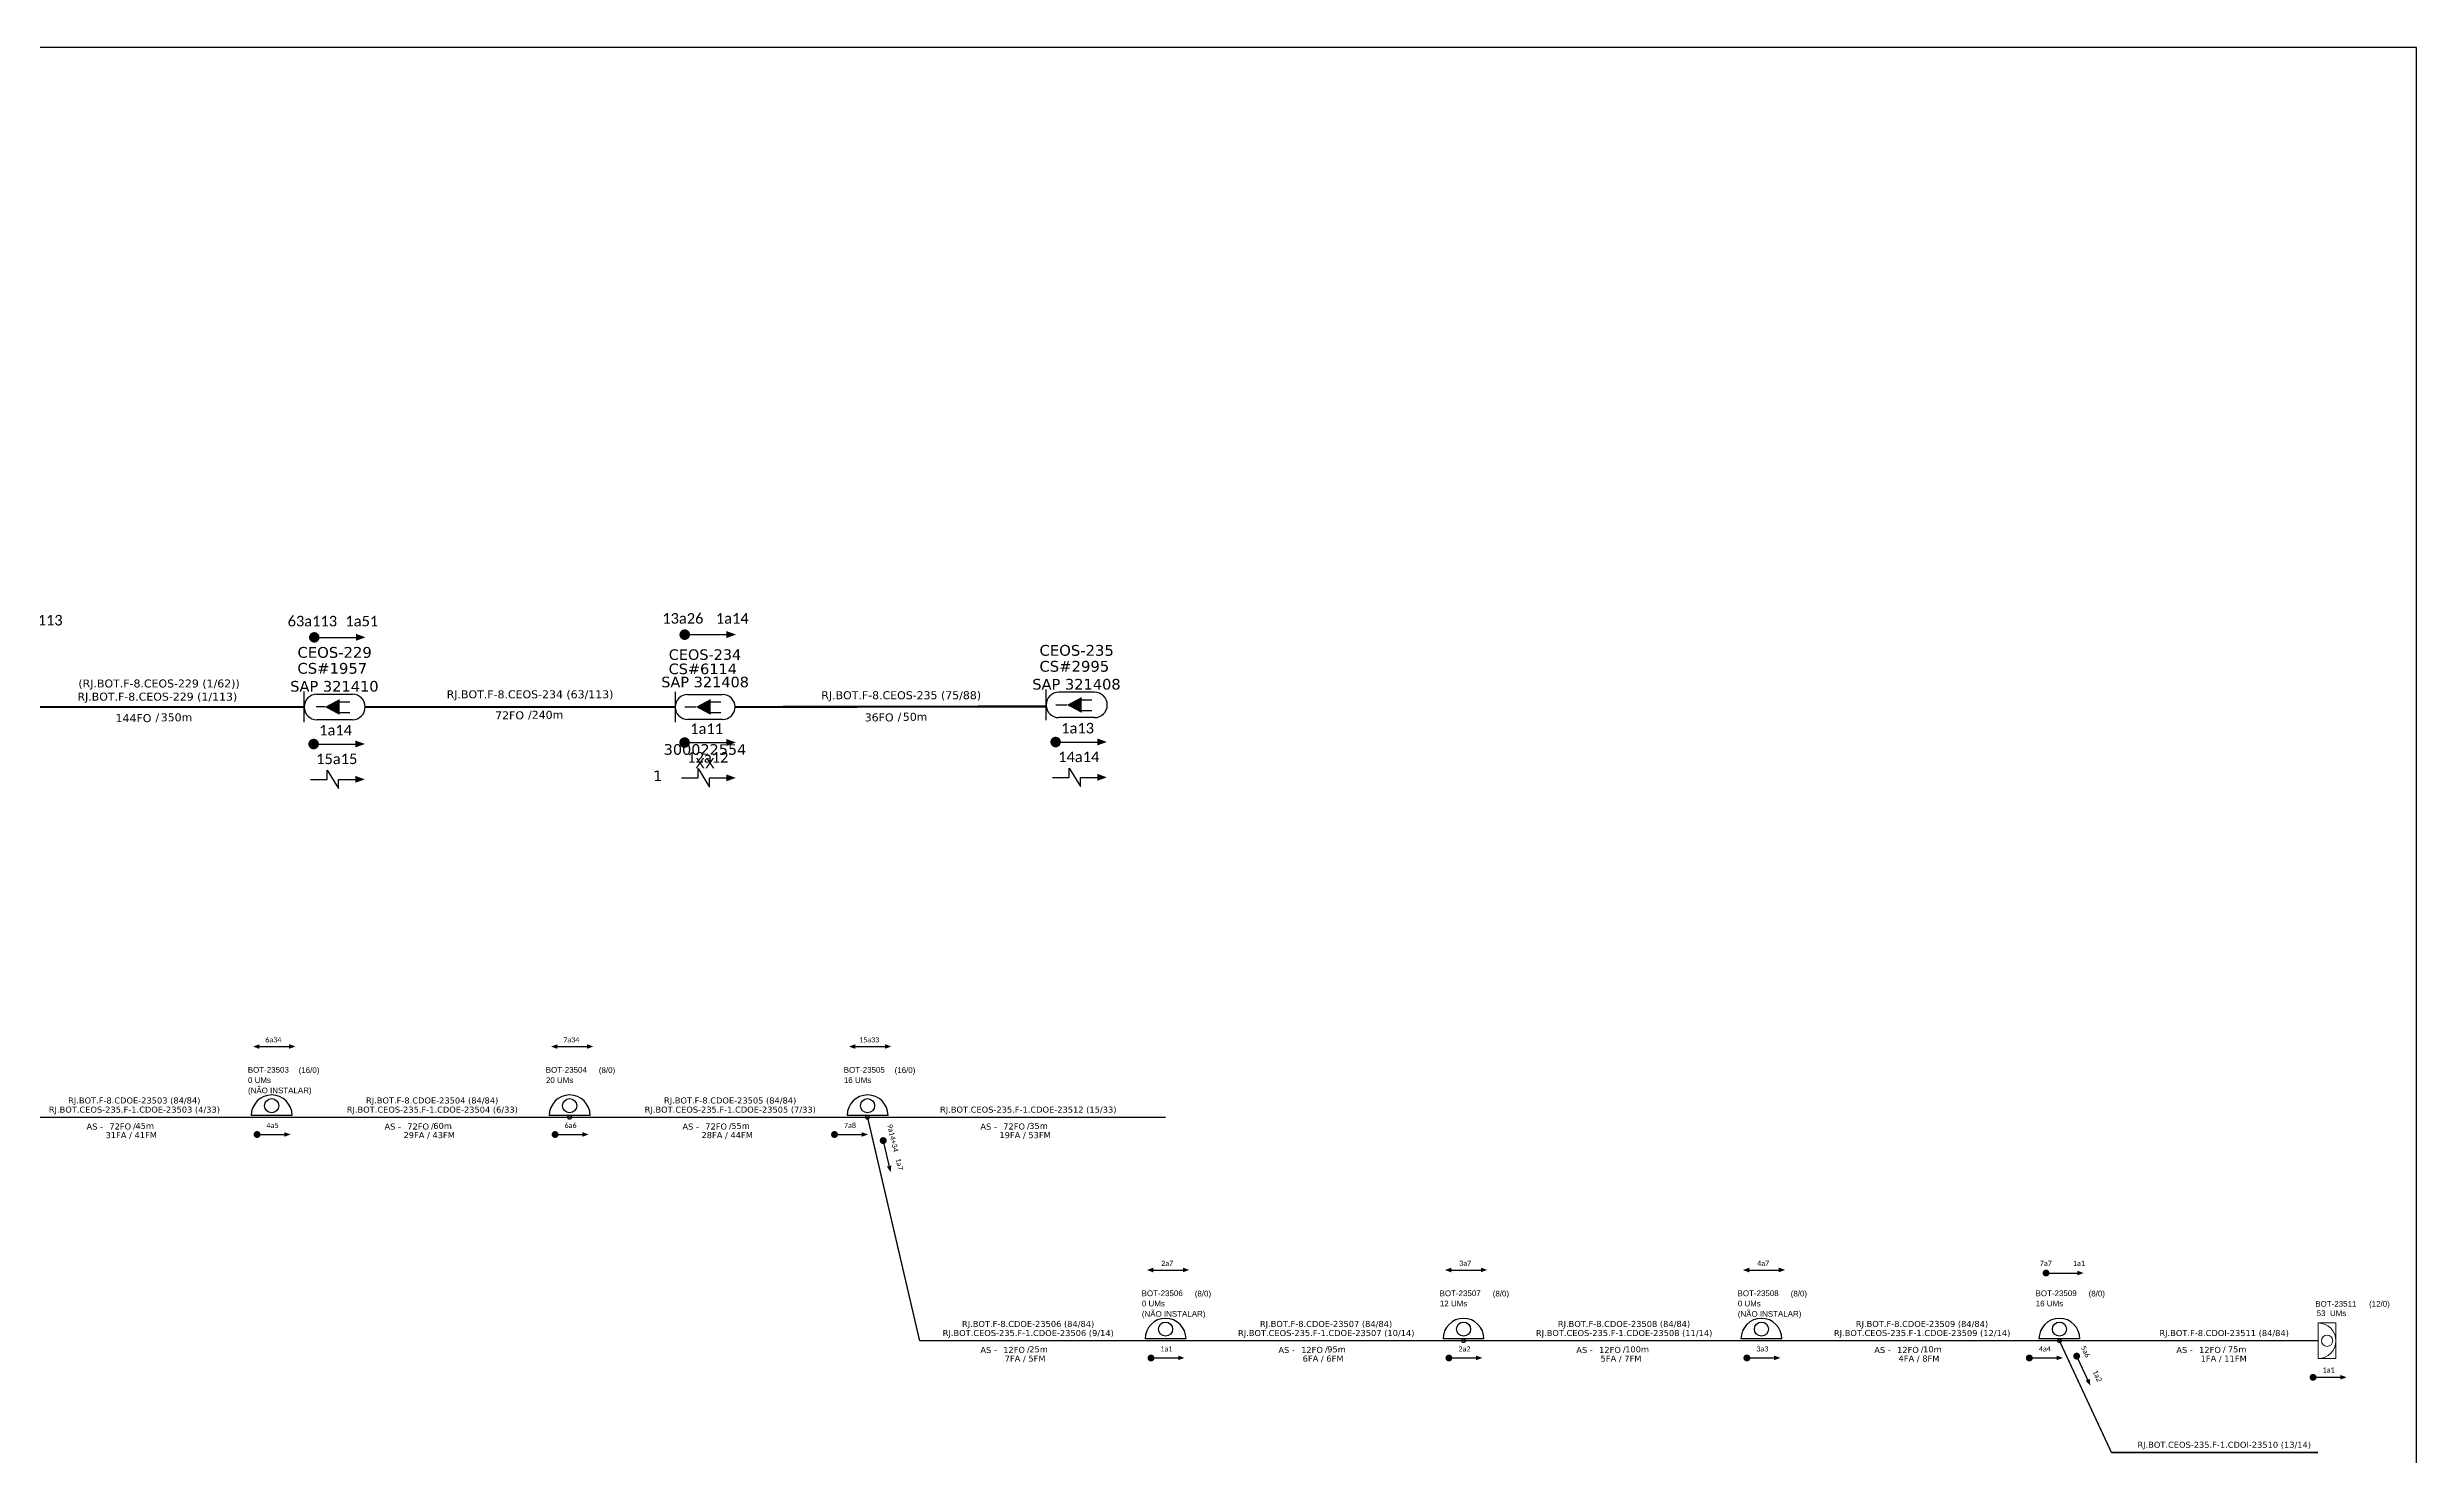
# Model space of a CAD drawing. Header units: metres. Extents: x -1286 to 461, y -500 to 94.
# Drawn here: x -980 to -445, y -224 to 94 of the extents above; entities that cross this region are included whole.
import ezdxf
from ezdxf.enums import TextEntityAlignment as Align

# ---------------------------------------------------------------- set-up
doc = ezdxf.new("R2010")
doc.units = ezdxf.units.M
for name, color, linetype, lineweight in [("20.0-LEGENDA DOS CDO'S", 1, 'Continuous', 0), ('20.1-CDO_INTERIOR', 1, 'Continuous', 0), ('40.1-ETIQUETAS', 1, 'Continuous', 20)]:
    doc.layers.add(name, color=color, linetype=linetype, lineweight=lineweight)
for name, color, linetype in [('20.4-CEOS', 1, 'Continuous'), ('20.5-CABO AÉREO', 1, 'Continuous'), ('20.5-CEO', 1, 'Continuous'), ('CABO OPTICO EXISTENTE', 5, 'Continuous'), ('CAP a instalar', 1, 'Continuous'), ('CD de instalação futura', 8, 'Continuous'), ('label_cabos', 7, 'Continuous'), ('SETA', 7, 'Continuous')]:
    doc.layers.add(name, color=color, linetype=linetype)
doc.styles.add('ARIAL', font='arial.ttf')
doc.styles.add('siredit', font='verdana.ttf')
doc.linetypes.add('FENCELINE1', pattern='A,0.25,-0.1,[133,ltypeshp.shx,S=0.1,R=0,X=-0.1,Y=0],-0.1,1', length=1.45)

msp = doc.modelspace()

# ---------------------------------------------------------------- linework, layer by layer
at = {"color": 7}
for p, q in [((-924.4, -146.81), (-933.64, -146.81)), ((-722.72, -197.22), (-731.96, -197.22)), ((-588.26, -197.22), (-597.51, -197.22))]:
    msp.add_line(p, q, dxfattribs=at)
msp.add_lwpolyline([(-1286.07, -499.81), (-445.07, -499.81), (-445.07, 94.19), (-1286.07, 94.19)], close=True)
for points, const_width in [([(-836.42, -38.32, 1), (-835.23, -38.32, 1)], 1.19), ([(-920, -38.93, 1), (-918.82, -38.93, 1)], 1.19), ([(-920.15, -63, 1), (-918.96, -63, 1)], 1.19), ([(-836.44, -62.67, 1), (-835.25, -62.67, 1)], 1.19), ([(-752.73, -62.55, 1), (-751.54, -62.55, 1)], 1.19), ([(-932.7, -151.11, 1), (-931.92, -151.11, 1)], 0.777), ([(-865.47, -151.11, 1), (-864.7, -151.11, 1)], 0.777), ([(-802.42, -151.11, 1), (-801.64, -151.11, 1)], 0.777), ([(-791.13, -152.1, 1), (-790.96, -152.86, 1)], 0.777), ([(-529.06, -182.37, 1), (-528.29, -182.37, 1)], 0.777), ([(-731.02, -201.53, 1), (-730.24, -201.53, 1)], 0.777), ([(-663.79, -201.53, 1), (-663.02, -201.53, 1)], 0.777), ([(-596.57, -201.53, 1), (-595.79, -201.53, 1)], 0.777), ([(-532.83, -201.53, 1), (-532.05, -201.53, 1)], 0.777), ([(-521.94, -200.76, 1), (-521.61, -201.47, 1)], 0.777), ([(-468.81, -205.9, 1), (-468.03, -205.9, 1)], 0.777)]:
    msp.add_lwpolyline(points, format="xyb", close=True, dxfattribs=dict(at, const_width=const_width))
for points in [[(-916.49, -70.97), (-916.49, -68.87), (-913.98, -73.07), (-913.97, -70.97)], [(-832.77, -70.64), (-832.77, -68.53), (-830.26, -72.73), (-830.26, -70.64)], [(-749.06, -70.52), (-749.06, -68.41), (-746.55, -72.61), (-746.55, -70.52)]]:
    msp.add_lwpolyline(points, dxfattribs=at)
for centre in [(-929.02, -146.81), (-727.34, -197.22), (-592.89, -197.22)]:
    msp.add_arc(centre, 4.62, 0, 180, dxfattribs=at)
at = {"layer": '20.1-CDO_INTERIOR', "color": 1, "lineweight": 18}
msp.add_lwpolyline([(-463.27, -201.67), (-463.27, -193.64), (-467.28, -193.64), (-467.28, -201.67)], close=True, dxfattribs=at)
msp.add_circle((-465.28, -197.65), 1.28, dxfattribs=at)
msp.add_arc((-467.28, -197.65), 4.01, 270, 90, dxfattribs=at)
at = {"layer": '20.4-CEOS', "color": 7}
for p, q in [((-918.84, -51.77), (-910.78, -51.77)), ((-743.36, -51.31), (-751.42, -51.31)), ((-910.78, -57.51), (-918.84, -57.51)), ((-743.36, -57.05), (-751.42, -57.05))]:
    msp.add_line(p, q, dxfattribs=at)
for points in [[(-921.71, -58.1), (-921.71, -51.18)], [(-754.29, -57.64), (-754.29, -50.72)], [(-746.44, -53.04), (-743.99, -53.04)], [(-917.04, -54.64), (-918.97, -54.64)], [(-913.86, -53.5), (-911.41, -53.5)], [(-913.86, -55.89), (-911.41, -55.89)], [(-835.77, -54.63), (-833.32, -54.63)], [(-830.15, -53.49), (-827.7, -53.49)], [(-830.15, -55.88), (-827.7, -55.88)], [(-752.06, -54.18), (-749.61, -54.18)], [(-746.44, -55.43), (-743.99, -55.43)]]:
    msp.add_lwpolyline(points, dxfattribs=at)
for points in [[(-917.04, -54.64, 0, 3.55, 0), (-913.71, -54.64, 3.55, 3.55, 0)], [(-833.32, -54.63, 0, 3.55, 0), (-830, -54.63, 3.55, 3.55, 0)], [(-749.61, -54.18, 0, 3.55, 0), (-746.29, -54.18, 3.55, 3.55, 0)]]:
    msp.add_lwpolyline(points, format="xyseb", dxfattribs=at)
for centre, start, end in [((-918.84, -54.64), 90, 270), ((-910.78, -54.64), 270, 90), ((-751.42, -54.18), 90, 270), ((-743.36, -54.18), 270, 90)]:
    msp.add_arc(centre, 2.87, start, end, dxfattribs=at)
at = {"layer": '20.5-CABO AÉREO', "color": 7, "ltscale": 50, "const_width": 0.48}
for points in [[(-907.91, -54.64), (-837.98, -54.64)], [(-824.47, -54.64), (-754.27, -54.52)]]:
    msp.add_lwpolyline(points, dxfattribs=at)
at = {"layer": '20.5-CEO', "color": 7}
for p, q in [((-835.17, -51.83), (-827.28, -51.83)), ((-827.28, -57.45), (-835.17, -57.45))]:
    msp.add_line(p, q, dxfattribs=at)
msp.add_lwpolyline([(-837.98, -51.25), (-837.98, -58.03)], dxfattribs=at)
for centre, start, end in [((-835.17, -54.64), 90, 270), ((-827.28, -54.64), 270, 90)]:
    msp.add_arc(centre, 2.81, start, end, dxfattribs=at)
at = {"layer": '40.1-ETIQUETAS', "color": 7, "const_width": 0.48}
msp.add_lwpolyline([(-991.62, -54.64), (-921.71, -54.64)], dxfattribs=at)
at = {"layer": 'CAP a instalar', "color": 7, "linetype": 'FENCELINE1', "ltscale": 6, "const_width": 0.311}
for points in [[(-996.25, -147.23), (-929.02, -147.23)], [(-929.02, -147.23), (-861.79, -147.23)], [(-861.79, -147.23), (-794.57, -147.23)], [(-794.57, -147.23), (-727.34, -147.23)], [(-794.57, -147.23), (-782.83, -197.65)], [(-782.83, -197.65), (-727.34, -197.65)], [(-727.34, -197.65), (-660.11, -197.65)], [(-660.11, -197.65), (-592.89, -197.65)], [(-592.89, -197.65), (-525.66, -197.65)], [(-525.66, -197.65), (-513.92, -222.86)], [(-513.92, -222.86), (-467.28, -222.86)]]:
    msp.add_lwpolyline(points, dxfattribs=at)
at = {"layer": 'CAP a instalar', "color": 1, "linetype": 'FENCELINE1', "ltscale": 6, "const_width": 0.311}
msp.add_lwpolyline([(-525.66, -197.65), (-467.28, -197.65)], dxfattribs=at)
at = {"layer": 'CD de instalação futura', "color": 7}
for centre in [(-929.02, -144.61), (-727.34, -195.03), (-592.89, -195.03)]:
    msp.add_circle(centre, 1.59, dxfattribs=at)
at = {"layer": 'label_cabos', "color": 7}
for p, q in [((-857.17, -146.81), (-866.42, -146.81)), ((-789.95, -146.81), (-799.19, -146.81)), ((-655.49, -197.22), (-664.74, -197.22))]:
    msp.add_line(p, q, dxfattribs=at)
at = {"layer": 'label_cabos', "color": 5}
msp.add_line((-521.04, -197.22), (-530.28, -197.22), dxfattribs=at)
at = {"layer": 'label_cabos', "color": 7}
for centre, radius in [((-861.79, -144.61), 1.59), ((-794.57, -144.61), 1.59), ((-861.79, -147.23), 0.428), ((-794.57, -147.23), 0.428), ((-660.11, -195.03), 1.59), ((-660.11, -197.65), 0.428)]:
    msp.add_circle(centre, radius, dxfattribs=at)
at = {"layer": 'label_cabos', "color": 5}
for centre, radius in [((-525.66, -195.03), 1.59), ((-525.66, -197.65), 0.428)]:
    msp.add_circle(centre, radius, dxfattribs=at)
at = {"layer": 'label_cabos', "color": 7}
for centre in [(-861.79, -146.81), (-794.57, -146.81), (-660.11, -197.22)]:
    msp.add_arc(centre, 4.62, 0, 180, dxfattribs=at)
at = {"layer": 'label_cabos', "color": 5}
msp.add_arc((-525.66, -197.22), 4.62, 0, 180, dxfattribs=at)
at = {"layer": 'SETA', "color": 7}
for points in [[(-919.41, -38.93), (-909.2, -38.93)], [(-835.82, -38.32), (-825.61, -38.32)], [(-919.55, -63), (-909.34, -63)], [(-835.84, -62.67), (-825.63, -62.67)], [(-752.13, -62.55), (-741.92, -62.55)], [(-920.28, -70.97), (-916.49, -70.97)], [(-913.97, -70.97), (-910.18, -70.97)], [(-836.57, -70.64), (-832.77, -70.64)], [(-830.26, -70.64), (-826.47, -70.64)], [(-752.86, -70.52), (-749.06, -70.52)], [(-746.55, -70.52), (-742.76, -70.52)], [(-931.79, -131.27), (-925.11, -131.27)], [(-864.56, -131.27), (-857.88, -131.27)], [(-797.33, -131.27), (-790.65, -131.27)], [(-932.31, -151.11), (-925.63, -151.11)], [(-865.09, -151.11), (-858.41, -151.11)], [(-802.03, -151.11), (-795.35, -151.11)], [(-791.1, -152.24), (-789.59, -158.74)], [(-730.11, -181.69), (-723.43, -181.69)], [(-662.88, -181.69), (-656.2, -181.69)], [(-595.65, -181.69), (-588.97, -181.69)], [(-528.29, -182.38), (-521.61, -182.38)], [(-730.63, -201.53), (-723.95, -201.53)], [(-663.41, -201.53), (-656.72, -201.53)], [(-596.18, -201.53), (-589.5, -201.53)], [(-532.44, -201.53), (-525.76, -201.53)], [(-521.88, -200.89), (-519.07, -206.95)], [(-468.42, -205.9), (-461.74, -205.9)]]:
    msp.add_lwpolyline(points, dxfattribs=at)
for points in [[(-910.02, -38.13), (-907.84, -38.92), (-910.02, -39.71)], [(-826.43, -37.51), (-824.25, -38.3), (-826.43, -39.09)], [(-910.16, -62.2), (-907.98, -62.99), (-910.16, -63.78)], [(-826.45, -61.86), (-824.27, -62.65), (-826.45, -63.44)], [(-742.74, -61.74), (-740.56, -62.53), (-742.74, -63.32)], [(-910.18, -70.18), (-908, -70.97), (-910.18, -71.76)], [(-826.47, -69.84), (-824.29, -70.64), (-826.47, -71.43)], [(-742.76, -69.72), (-740.58, -70.52), (-742.76, -71.31)], [(-931.79, -131.79), (-933.21, -131.27), (-931.79, -130.75)], [(-925.11, -130.73), (-923.68, -131.25), (-925.11, -131.77)], [(-864.56, -131.79), (-865.98, -131.27), (-864.56, -130.75)], [(-857.88, -130.73), (-856.46, -131.25), (-857.88, -131.77)], [(-797.33, -131.79), (-798.76, -131.27), (-797.33, -130.75)], [(-790.65, -130.73), (-789.23, -131.25), (-790.65, -131.77)], [(-926.17, -150.58), (-924.75, -151.1), (-926.17, -151.62)], [(-858.94, -150.58), (-857.52, -151.1), (-858.94, -151.62)], [(-795.89, -150.58), (-794.46, -151.1), (-795.89, -151.62)], [(-789.2, -158.1), (-789.38, -159.61), (-790.21, -158.34)], [(-730.11, -182.21), (-731.53, -181.69), (-730.11, -181.17)], [(-723.43, -181.15), (-722, -181.67), (-723.43, -182.19)], [(-662.88, -182.21), (-664.3, -181.69), (-662.88, -181.17)], [(-656.2, -181.15), (-654.78, -181.67), (-656.2, -182.19)], [(-595.65, -182.21), (-597.08, -181.69), (-595.65, -181.17)], [(-588.97, -181.15), (-587.55, -181.67), (-588.97, -182.19)], [(-521.61, -181.85), (-520.18, -182.37), (-521.61, -182.88)], [(-724.49, -201), (-723.06, -201.52), (-724.49, -202.03)], [(-657.26, -201), (-655.84, -201.52), (-657.26, -202.03)], [(-590.03, -201), (-588.61, -201.52), (-590.03, -202.03)], [(-526.3, -201), (-524.87, -201.52), (-526.3, -202.03)], [(-518.81, -206.24), (-518.69, -207.75), (-519.76, -206.68)], [(-462.28, -205.37), (-460.85, -205.89), (-462.28, -206.4)]]:
    msp.add_solid(points, dxfattribs=at)

# ---------------------------------------------------------------- texts
at = {"color": 7, "attachment_point": 5}
for s, insert, char_height, width in [('{\\fCalibri|b0|i0|c0|p34;1a62+63a113}', (-986.39, -35.07), 2.376, 30.1262), ('\\C7;\\fCalibri|b0|i0|c0|p34;63a113', (-919.84, -35.28), 2.376, 30.1262), ('\\C7;\\fCalibri|b0|i0|c0|p34;1a51', (-908.69, -35.28), 2.376, 30.1262), ('\\C7;\\fCalibri|b0|i0|c0|p34;13a26', (-836.25, -34.66), 2.376, 30.1262), ('\\C7;\\fCalibri|b0|i0|c0|p34;1a14', (-825.1, -34.66), 2.376, 30.1262), ('{\\fCalibri|b0|i0|c0|p34;\\C7;1a14}', (-914.6, -59.88), 2.376, 30.1262), ('{\\fCalibri|b0|i0|c0|p34;\\C7;1a11}', (-830.89, -59.55), 2.376, 30.1262), ('{\\fCalibri|b0|i0|c0|p34;\\C7;1a13}', (-747.18, -59.43), 2.376, 30.1262), ('{\\fCalibri|b0|i0|c0|p34;\\C7;15a15}', (-914.34, -66.36), 2.376, 30.1262), ('{\\fCalibri|b0|i0|c0|p34;\\C7;12a12}', (-830.63, -66.02), 2.376, 30.1262), ('{\\fCalibri|b0|i0|c0|p34;\\C7;14a14}', (-746.92, -65.9), 2.376, 30.1262), ('\\C7;\\fCalibri|b0|i0|c0|p34;6a34', (-928.65, -129.75), 1.1656, 19.7052), ('\\C7;\\fCalibri|b0|i0|c0|p34;7a34', (-861.42, -129.75), 1.1656, 19.7052), ('\\C7;\\fCalibri|b0|i0|c0|p34;15a33', (-794.2, -129.75), 1.1656, 19.7052), ('\\C7;\\fCalibri|b0|i0|c0|p34;4a5', (-928.82, -149.07), 1.1656, 19.7052), ('\\C7;\\fCalibri|b0|i0|c0|p34;6a6', (-861.59, -149.07), 1.1656, 19.7052), ('\\C7;\\fCalibri|b0|i0|c0|p34;7a8', (-798.54, -149.07), 1.1656, 19.7052), ('\\C7;\\fCalibri|b0|i0|c0|p34;2a7', (-726.97, -180.17), 1.1656, 19.7052), ('\\C7;\\fCalibri|b0|i0|c0|p34;3a7', (-659.74, -180.17), 1.1656, 19.7052), ('\\C7;\\fCalibri|b0|i0|c0|p34;4a7', (-592.51, -180.17), 1.1656, 19.7052), ('\\C7;\\fCalibri|b0|i0|c0|p34;7a7', (-528.73, -180.17), 1.1656, 19.7052), ('\\C7;\\fCalibri|b0|i0|c0|p34;1a1', (-521.26, -180.17), 1.1656, 19.7052), ('\\C7;\\fCalibri|b0|i0|c0|p34;1a1', (-727.14, -199.49), 1.1656, 19.7052), ('\\C7;\\fCalibri|b0|i0|c0|p34;2a2', (-659.91, -199.49), 1.1656, 19.7052), ('\\C7;\\fCalibri|b0|i0|c0|p34;3a3', (-592.69, -199.49), 1.1656, 19.7052), ('\\C7;\\fCalibri|b0|i0|c0|p34;4a4', (-528.95, -199.49), 1.1656, 19.7052), ('\\C7;\\fCalibri|b0|i0|c0|p34;1a1', (-464.93, -204.24), 1.1656, 19.7052)]:
    msp.add_mtext(s, dxfattribs=dict(at, insert=insert, char_height=char_height, width=width))
at = {"color": 7, "char_height": 1.1656, "width": 19.7052, "attachment_point": 5}
for s, insert, rotation in [('\\C7;\\fCalibri|b0|i0|c0|p34;9a14+34', (-788.88, -151.9), 283.0215), ('\\C7;\\fCalibri|b0|i0|c0|p34;1a7', (-787.4, -157.82), 283.0215), ('\\C7;\\fCalibri|b0|i0|c0|p34;5a6', (-519.77, -200.11), 294.8598), ('\\C7;\\fCalibri|b0|i0|c0|p34;1a2', (-517.11, -205.59), 294.8598)]:
    msp.add_mtext(s, dxfattribs=dict(at, insert=insert, rotation=rotation))
at = {"layer": "20.0-LEGENDA DOS CDO'S", "color": 7, "style": 'ARIAL'}
for s, height, p in [('0 UMs', 1.284, (-934.36, -139.49)), ('BOT-23503', 1.284, (-934.41, -137.17)), ('BOT-23504', 1.284, (-867.18, -137.17)), ('20 UMs', 1.284, (-867.13, -139.49)), ('BOT-23505', 1.284, (-799.95, -137.17)), ('16 UMs', 1.284, (-799.91, -139.49)), ('(NÃO INSTALAR)', 1.2839, (-934.36, -141.82)), ('BOT-23506', 1.284, (-732.73, -187.59)), ('BOT-23507', 1.284, (-665.5, -187.59)), ('BOT-23508', 1.284, (-598.27, -187.59)), ('0 UMs', 1.284, (-732.68, -189.9)), ('(NÃO INSTALAR)', 1.2839, (-732.68, -192.24)), ('12 UMs', 1.284, (-665.45, -189.9)), ('0 UMs', 1.284, (-598.22, -189.9)), ('(NÃO INSTALAR)', 1.2839, (-598.22, -192.24))]:
    msp.add_text(s, height=height, rotation=0.118, dxfattribs=at).set_placement(p)
for s, p in [('       (16/0)', (-922.33, -137.23)), ('       (8/0)', (-855.1, -137.23)), ('       (16/0)', (-787.87, -137.23)), ('       (8/0)', (-720.65, -187.65)), ('       (8/0)', (-653.42, -187.65)), ('       (8/0)', (-586.19, -187.65))]:
    msp.add_text(s, height=1.2839, rotation=0.118, dxfattribs=at).set_placement(p, align=Align.CENTER)
at = {"layer": "20.0-LEGENDA DOS CDO'S", "color": 5, "style": 'ARIAL'}
for s, p in [('BOT-23509', (-531.04, -187.59)), ('16 UMs', (-531, -189.9))]:
    msp.add_text(s, height=1.284, rotation=0.118, dxfattribs=at).set_placement(p)
msp.add_text('       (8/0)', height=1.2839, rotation=0.118, dxfattribs=at).set_placement((-518.97, -187.65), align=Align.CENTER)
at = {"layer": "20.0-LEGENDA DOS CDO'S", "color": 1, "style": 'ARIAL'}
for s, p in [('BOT-23511', (-458.65, -189.97)), ('53  UMs', (-460.93, -192.08))]:
    msp.add_text(s, height=1.285, dxfattribs=at).set_placement(p, align=Align.RIGHT)
msp.add_text('    (12/0)', height=1.282, dxfattribs=at).set_placement((-454.45, -189.97), align=Align.CENTER)
at = {"layer": '20.4-CEOS', "color": 7, "style": 'siredit'}
for s, height, p in [('CEOS-229', 2.433, (-914.81, -42.32)), ('CEOS-235', 2.433, (-747.39, -41.86)), ('CS#1957 ', 2.433, (-914.81, -45.92)), ('CS#2995 ', 2.433, (-747.39, -45.46)), ('SAP 321410', 2.4, (-914.87, -49.97)), ('SAP 321408', 2.4, (-747.44, -49.51))]:
    msp.add_text(s, height=height, dxfattribs=at).set_placement(p, align=Align.MIDDLE_CENTER)
for s, p in [('CEOS-234', (-831.25, -41.63)), ('XX', (-831.25, -66.12))]:
    msp.add_text(s, height=2.372, dxfattribs=at).set_placement(p, align=Align.TOP_CENTER)
at = {"layer": '20.5-CEO', "color": 7, "style": 'siredit'}
for s, height, p in [('SAP 321408', 2.382, (-831.23, -47.81)), ('CS#6114 ', 2.382, (-831.23, -44.85)), ('300022554', 2.372, (-831.25, -63.04))]:
    msp.add_text(s, height=height, dxfattribs=at).set_placement(p, align=Align.TOP_CENTER)
msp.add_text('1', height=2.37, dxfattribs=at).set_placement((-842.97, -71.37))
at = {"layer": '40.1-ETIQUETAS', "color": 7, "style": 'siredit'}
for s, height, p in [('RJ.BOT.F-8.CEOS-229 (1/113) ', 1.8, (-954.43, -52.31)), ('(RJ.BOT.F-8.CEOS-229 (1/62))', 1.8, (-954.43, -49.34)), ('RJ.BOT.F-8.CEOS-234 (63/113)', 1.8, (-870.72, -51.78)), ('RJ.BOT.F-8.CEOS-235 (75/88)', 1.8, (-786.99, -51.99)), ('RJ.BOT.F-8.CDOE-23503 (84/84)', 1.3595, (-960.03, -143.43)), ('RJ.BOT.F-8.CDOE-23504 (84/84)', 1.3595, (-892.81, -143.43)), ('RJ.BOT.F-8.CDOE-23505 (84/84)', 1.3595, (-825.58, -143.43)), ('RJ.BOT.CEOS-235.F-1.CDOE-23503 (4/33)', 1.3595, (-960, -145.49)), ('RJ.BOT.CEOS-235.F-1.CDOE-23504 (6/33)', 1.3595, (-892.78, -145.49)), ('RJ.BOT.CEOS-235.F-1.CDOE-23505 (7/33)', 1.3595, (-825.55, -145.49)), ('RJ.BOT.CEOS-235.F-1.CDOE-23512 (15/33)', 1.3595, (-758.32, -145.49)), ('31FA / 41FM', 1.3595, (-960.71, -151.25)), ('29FA / 43FM', 1.3595, (-893.48, -151.25)), ('28FA / 44FM', 1.3595, (-826.25, -151.25)), ('19FA / 53FM', 1.3595, (-759.03, -151.25)), ('RJ.BOT.CEOS-235.F-1.CDOE-23506 (9/14)', 1.3595, (-758.32, -195.91)), ('RJ.BOT.F-8.CDOE-23506 (84/84)', 1.3595, (-758.35, -193.85)), ('RJ.BOT.CEOS-235.F-1.CDOE-23507 (10/14)', 1.3595, (-691.09, -195.91)), ('RJ.BOT.F-8.CDOE-23507 (84/84)', 1.3595, (-691.13, -193.85)), ('RJ.BOT.CEOS-235.F-1.CDOE-23508 (11/14)', 1.3595, (-623.87, -195.91)), ('RJ.BOT.F-8.CDOE-23508 (84/84)', 1.3595, (-623.9, -193.85)), ('RJ.BOT.CEOS-235.F-1.CDOE-23509 (12/14)', 1.3595, (-556.64, -195.91)), ('RJ.BOT.F-8.CDOE-23509 (84/84)', 1.3595, (-556.67, -193.85)), ('7FA / 5FM', 1.36, (-759.03, -201.66)), ('6FA / 6FM', 1.36, (-691.8, -201.66)), ('5FA / 7FM', 1.36, (-624.57, -201.66)), ('4FA / 8FM', 1.36, (-557.35, -201.66))]:
    msp.add_text(s, height=height, dxfattribs=at).set_placement(p, align=Align.MIDDLE_CENTER)
for s, height, p in [('144FO', 1.8, (-956.16, -57.15)), ('/', 1.8, (-954.42, -56.98)), ('72FO', 1.8, (-872.09, -56.52)), ('/', 1.8, (-870.35, -56.4)), ('36FO', 1.8, (-788.71, -56.99)), ('/', 1.8, (-786.97, -56.86)), ('AS -', 1.36, (-967.07, -149.32)), ('72FO', 1.36, (-960.74, -149.3)), ('/', 1.36, (-959.67, -149.17)), ('AS -', 1.36, (-899.84, -149.32)), ('72FO', 1.36, (-893.52, -149.3)), ('/', 1.36, (-892.44, -149.17)), ('AS -', 1.36, (-832.62, -149.32)), ('72FO', 1.36, (-826.29, -149.3)), ('/', 1.36, (-825.22, -149.17)), ('AS -', 1.36, (-765.39, -149.32)), ('72FO', 1.36, (-759.06, -149.3)), ('/', 1.36, (-757.99, -149.17)), ('AS -', 1.36, (-765.39, -199.73)), ('12FO', 1.36, (-759.06, -199.71)), ('/', 1.36, (-757.99, -199.59)), ('AS -', 1.36, (-698.16, -199.73)), ('12FO', 1.36, (-691.83, -199.71)), ('/', 1.36, (-690.76, -199.59)), ('AS -', 1.36, (-630.94, -199.73)), ('12FO', 1.36, (-624.61, -199.71)), ('/', 1.36, (-623.54, -199.59)), ('AS -', 1.36, (-563.71, -199.73)), ('12FO', 1.36, (-557.38, -199.71)), ('/', 1.36, (-556.31, -199.59))]:
    msp.add_text(s, height=height, dxfattribs=at).set_placement(p, align=Align.MIDDLE_RIGHT)
for s, height, p in [('350m', 1.8, (-954.06, -56.98)), ('240m', 1.8, (-870.35, -56.4)), ('50m', 1.8, (-786.62, -56.86)), ('45m', 1.36, (-959.77, -149.17)), ('60m', 1.36, (-892.55, -149.17)), ('55m', 1.36, (-825.32, -149.17)), ('35m', 1.36, (-758.09, -149.17)), ('25m', 1.36, (-758.09, -199.59)), ('95m', 1.36, (-690.87, -199.59)), ('100m', 1.36, (-623.64, -199.59)), ('10m', 1.36, (-556.41, -199.59))]:
    msp.add_text(s, height=height, dxfattribs=at).set_placement(p, align=Align.MIDDLE_LEFT)
at = {"layer": '40.1-ETIQUETAS', "color": 1, "style": 'siredit'}
for s, p in [('AS -', (-495.56, -199.73)), ('12FO', (-489.23, -199.71)), ('/', (-488.16, -199.59))]:
    msp.add_text(s, height=1.36, dxfattribs=at).set_placement(p, align=Align.MIDDLE_RIGHT)
msp.add_text('1FA / 11FM', height=1.36, dxfattribs=at).set_placement((-488.6, -201.66), align=Align.MIDDLE_CENTER)
msp.add_text('75m', height=1.36, dxfattribs=at).set_placement((-487.65, -199.59), align=Align.MIDDLE_LEFT)
at = {"layer": 'CABO OPTICO EXISTENTE', "color": 1, "style": 'siredit'}
msp.add_text('RJ.BOT.F-8.CDOI-23511 (84/84)', height=1.3595, dxfattribs=at).set_placement((-488.49, -195.91), align=Align.MIDDLE_CENTER)
at = {"layer": 'CABO OPTICO EXISTENTE', "color": 7, "style": 'siredit'}
msp.add_text('RJ.BOT.CEOS-235.F-1.CDOI-23510 (13/14)', height=1.3595, dxfattribs=at).set_placement((-488.48, -221.12), align=Align.MIDDLE_CENTER)

doc.saveas('drawing.dxf')
